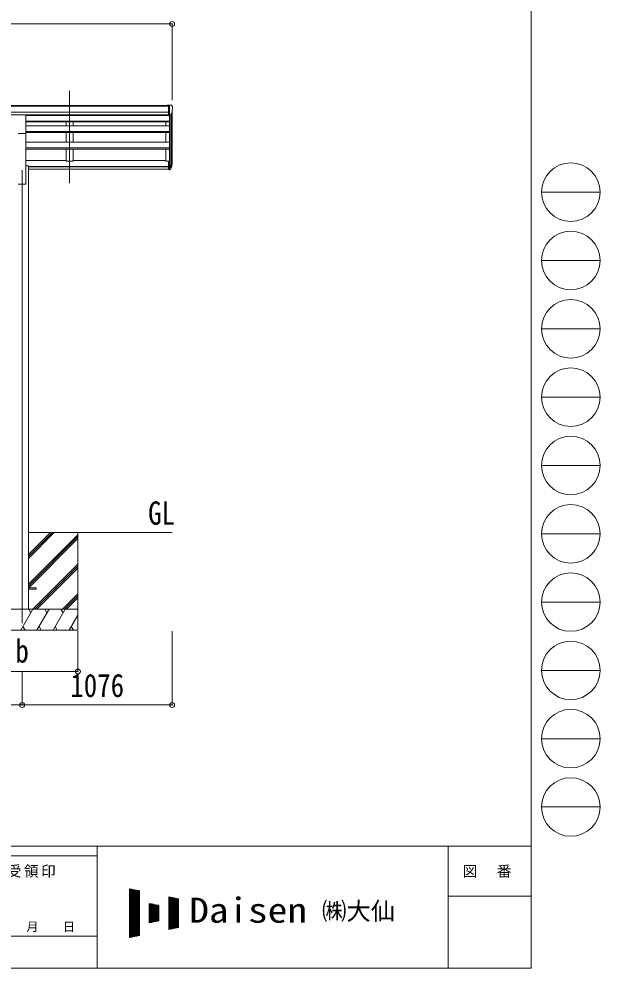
# Model space of a CAD drawing. Units: millimetres at full size; details may follow other scales. Extents: x -9783 to 33754, y -10064 to 6752.
# Drawn here: x 5726 to 9892, y -6828 to -21 of the extents above; entities that cross this region are included whole.
import ezdxf
from ezdxf.enums import TextEntityAlignment as Align

# ---------------------------------------------------------------- set-up
doc = ezdxf.new("R2010")
doc.units = ezdxf.units.MM
doc.header["$LTSCALE"] = 35
doc.header["$PDMODE"] = 32
doc.header["$PDSIZE"] = 35
for name, color, linetype, lineweight in [('0-0_0', 7, 'Continuous', 9), ('0-1_本体', 4, 'Continuous', 9), ('0-2_部品', 7, 'Continuous', 9), ('0-8_PARTS2', 2, 'Continuous', 9), ('0-A_寸法', 6, 'Continuous', 9), ('F-0_240', 7, 'Continuous', 9)]:
    doc.layers.add(name, color=color, linetype=linetype, lineweight=lineweight)
doc.styles.add('ＭＳ ゴシック', font='')
doc.styles.get('ＭＳ ゴシック').set_extended_font_data('MS Gothic')

msp = doc.modelspace()

# ---------------------------------------------------------------- linework, layer by layer
at = {"layer": '0-0_0'}
for p, q in [((5793.4, -3890.74), (5979.04, -3705.11)), ((5793.4, -3876.6), (5964.89, -3705.11)), ((5793.4, -3862.46), (5950.75, -3705.11)), ((5793.4, -4074.59), (6148.2, -3719.79)), ((5793.4, -4088.73), (6148.2, -3733.94)), ((6148.2, -3705.11), (6148.2, -4405.11)), ((5795.66, -4100.61), (6148.2, -3748.08)), ((5825.01, -4255.11), (6148.2, -3931.93)), ((5839.15, -4255.11), (6148.2, -3946.07)), ((5853.3, -4255.11), (6148.2, -3960.21)), ((6037.15, -4255.11), (6148.2, -4144.06)), ((6051.29, -4255.11), (6148.2, -4158.2)), ((6065.43, -4255.11), (6148.2, -4172.34)), ((6148.2, -4255.11), (5348.2, -4255.11)), ((5739.36, -4405.11), (5825.96, -4255.11)), ((5810.96, -4281.1), (5795.96, -4255.11)), ((5854.83, -4405.11), (5941.43, -4255.11)), ((5926.43, -4281.1), (5911.43, -4255.11)), ((5970.3, -4405.11), (6056.9, -4255.11)), ((6026.9, -4255.11), (6041.9, -4281.1)), ((6142.37, -4255.11), (6148.2, -4265.21)), ((6085.77, -4405.11), (6148.2, -4296.98)), ((5348.2, -4405.11), (6148.2, -4405.11)), ((5754.36, -4379.13), (5769.36, -4405.11)), ((5869.83, -4379.13), (5884.83, -4405.11)), ((5985.3, -4379.14), (6000.3, -4405.11)), ((6100.77, -4379.14), (6115.77, -4405.11))]:
    msp.add_line(p, q, dxfattribs=at)
msp.add_lwpolyline([(5793.4, -3705.11), (6818.24, -3705.11), (6824.2, -3705.11)], dxfattribs=at)
at = {"layer": '0-1_本体'}
for p, q in [((1798.7, -640.99), (6797.7, -640.99)), ((1798.7, -646.34), (6797.7, -646.34)), ((6824.2, -1041.99), (6824.2, -677.75)), ((1798.7, -689.87), (6797.7, -689.87)), ((1798.7, -707.54), (6797.7, -707.54)), ((5775.7, -710.03), (6797.7, -710.03)), ((5775.7, -712.38), (6804.2, -712.38)), ((6063.2, -709.92), (6063.2, -712.38)), ((6113.2, -709.92), (6113.2, -712.38)), ((6804.2, -712.37), (6804.2, -1039.82)), ((6810.2, -711.9), (6810.2, -1084.25)), ((6819.92, -696.54), (6819.92, -1066.25)), ((5775.7, -754.58), (6804.2, -754.58)), ((5775.7, -755.97), (6804.2, -755.97)), ((5775.7, -759.66), (6804.2, -759.66)), ((5775.7, -786.91), (6804.2, -786.91)), ((6063.2, -759.66), (6063.2, -786.91)), ((6113.2, -759.66), (6113.2, -786.91)), ((6779.2, -786.91), (6779.2, -759.66)), ((5775.7, -827.63), (6804.2, -827.63)), ((5775.7, -829.12), (6804.2, -829.12)), ((5775.7, -835.93), (6804.2, -835.93)), ((5775.7, -1205.11), (5775.7, -841.17)), ((6063.2, -835.93), (6063.2, -905.42)), ((6113.2, -835.93), (6113.2, -905.42)), ((6779.2, -905.42), (6779.2, -835.93)), ((5775.7, -905.42), (6804.2, -905.42)), ((5775.7, -944.73), (6804.2, -944.73)), ((5775.7, -946.21), (6804.2, -946.21)), ((5775.7, -955.69), (6804.2, -955.69)), ((6063.2, -955.69), (6063.2, -1040.65)), ((6779.2, -1040.65), (6779.2, -955.69)), ((5775.7, -1035.85), (6063.2, -1035.85)), ((5775.7, -1075.11), (5793.2, -1075.11)), ((5793.2, -1075.11), (5793.2, -4255.11)), ((5793.2, -1080.15), (6797.7, -1080.15)), ((5793.2, -1081.53), (6797.7, -1081.53)), ((6113.2, -1035.85), (6779.2, -1035.85)), ((6797.7, -1040.65), (6779.2, -1040.65)), ((5793.2, -1098.71), (6797.7, -1098.71)), ((5720.7, -1205.11), (5775.7, -1205.11))]:
    msp.add_line(p, q, dxfattribs=at)
msp.add_lwpolyline([(6113.2, -955.69), (6113.2, -1040.65), (6063.2, -1040.65)], dxfattribs=at)
at = {"layer": '0-2_部品'}
for p, q in [((6797.7, -639.39), (6787.7, -639.48)), ((6787.7, -640.99), (6787.7, -639.48)), ((6797.7, -711.37), (6797.7, -639.39)), ((6816.2, -639.39), (6797.7, -639.39)), ((6804.2, -712.37), (6804.2, -639.39)), ((6816.2, -639.39), (6818.54, -639.53)), ((6819.3, -639.96), (6823.36, -645.77)), ((6826.2, -648.76), (6826.2, -649.39)), ((5720.7, -709.26), (5775.7, -709.26)), ((5775.7, -841.33), (5775.7, -709.26)), ((6797.7, -711.37), (6804.2, -711.37)), ((6804.2, -712.37), (6809.41, -712.06)), ((6811.83, -710.56), (6821.1, -694.5)), ((5720.7, -841.33), (5775.7, -841.33)), ((6797.7, -1039.82), (6797.7, -1100.88)), ((6797.7, -1039.82), (6804.2, -1039.82)), ((6797.7, -1078.13), (6804.2, -1078.13)), ((6797.7, -1083.53), (6804.2, -1083.53)), ((6804.2, -1039.82), (6804.2, -1101.7)), ((6804.2, -1084.53), (6809.34, -1084.53)), ((6804.2, -1086.53), (6809.05, -1086.53)), ((6810.64, -1083.78), (6820.39, -1065.37)), ((6821.81, -1065.86), (6811.65, -1085.03)), ((6819.23, -1082.71), (6811.65, -1100.2)), ((6797.7, -1100.88), (6804.2, -1100.88)), ((6804.2, -1101.7), (6809.05, -1101.7))]:
    msp.add_line(p, q, dxfattribs=at)
at = {"layer": '0-2_部品', "color": 4}
msp.add_line((5848, -4100.61), (5793.2, -4100.61), dxfattribs=at)
msp.add_lwpolyline([(5848, -4100.61), (5848, -4109.61), (5793.2, -4109.61)], dxfattribs=at)
at = {"layer": '0-2_部品'}
for centre, radius, start, end in [((6818.48, -640.53), 1, 35, 86.5), ((6624.2, -649.39), 202, 347.09739, 0), ((6823.2, -648.76), 3, 0, 87), ((6809.23, -709.06), 3, 273.5, 330), ((6809.05, -1083.53), 3, 270, 330), ((6809.34, -1083.03), 1.5, 270, 330), ((6690.99, -1046.64), 133.22, 344.28698, 356.72013), ((6736.26, -1039.41), 88.05, 342.78929, 2.77608), ((6735.54, -1043.69), 89.07, 345.58812, 5.50424), ((6809.05, -1098.7), 3, 270, 330)]:
    msp.add_arc(centre, radius, start, end, dxfattribs=at)
at = {"layer": '0-8_PARTS2'}
for p, q in [((6088.2, -1198.91), (6088.2, -536.38)), ((5748.2, -1105.11), (5748.2, -4355.11))]:
    msp.add_line(p, q, dxfattribs=at)
at = {"layer": '0-A_寸法'}
for p, q in [((1772.2, -56.76), (6824.2, -56.76)), ((6824.2, -56.76), (6824.2, -602.38)), ((6148.2, -4701.5), (6148.2, -4412.53)), ((6824.2, -4941.48), (6824.2, -4412.53)), ((5348.2, -4701.5), (6148.2, -4701.5)), ((5748.2, -4941.48), (5748.2, -4701.5)), ((2848.2, -4941.48), (5748.2, -4941.48)), ((5748.2, -4941.48), (6824.2, -4941.48))]:
    msp.add_line(p, q, dxfattribs=at)
for p in [(6824.2, -56.76), (6148.2, -4701.5), (5748.2, -4941.48), (6824.2, -4941.48)]:
    msp.add_point(p, dxfattribs=at)
at = {"layer": 'F-0_240', "color": 5}
for p, q in [((9396.97, 6751.9), (9396.97, -6828.1)), ((-9783.03, -5953.1), (9396.97, -5953.1)), ((6285.75, -5953.1), (6285.75, -6828.1)), ((8801.97, -5953.1), (8801.97, -6828.1)), ((-9783.03, -6023.1), (6285.75, -6023.1)), ((8801.97, -6311.85), (9396.97, -6311.85)), ((5305.75, -6600.6), (6285.75, -6600.6)), ((-9783.03, -6828.1), (9396.97, -6828.1))]:
    msp.add_line(p, q, dxfattribs=at)
at = {"layer": 'F-0_240', "color": 4}
for p, q in [((9471.77, -1263.1), (9891.77, -1263.1)), ((9471.77, -1753.1), (9891.77, -1753.1)), ((9471.77, -2243.1), (9891.77, -2243.1)), ((9471.77, -2733.1), (9891.77, -2733.1)), ((9471.77, -3223.1), (9891.77, -3223.1)), ((9471.77, -3713.1), (9891.77, -3713.1)), ((9471.77, -4203.1), (9891.77, -4203.1)), ((9471.77, -4693.1), (9891.77, -4693.1)), ((9471.77, -5183.1), (9891.77, -5183.1)), ((9471.77, -5673.1), (9891.77, -5673.1))]:
    msp.add_line(p, q, dxfattribs=at)
at = {"layer": 'F-0_240'}
for p, q in [((6519.04, -6259.47), (6589.04, -6274.05)), ((6519.04, -6259.47), (6519.04, -6609.47)), ((6521.12, -6609.03), (6521.12, -6259.9)), ((6524.62, -6608.3), (6524.62, -6260.63)), ((6528.12, -6607.58), (6528.12, -6261.36)), ((6531.62, -6606.85), (6531.62, -6262.09)), ((6519.04, -6262.76), (6534.85, -6262.76)), ((6519.04, -6266.26), (6551.65, -6266.26)), ((6519.04, -6269.76), (6568.45, -6269.76)), ((6519.04, -6273.26), (6585.25, -6273.26)), ((6519.04, -6276.76), (6589.04, -6276.76)), ((6519.04, -6280.26), (6589.04, -6280.26)), ((6519.04, -6283.76), (6589.04, -6283.76)), ((6519.04, -6287.26), (6589.04, -6287.26)), ((6519.04, -6290.76), (6589.04, -6290.76)), ((6519.04, -6294.26), (6589.04, -6294.26)), ((6519.04, -6297.76), (6589.04, -6297.76)), ((6519.04, -6301.26), (6589.04, -6301.26)), ((6519.04, -6304.76), (6589.04, -6304.76)), ((6519.04, -6308.26), (6589.04, -6308.26)), ((6519.04, -6311.76), (6589.04, -6311.76)), ((6519.04, -6315.26), (6589.04, -6315.26)), ((6519.04, -6318.76), (6589.04, -6318.76)), ((6519.04, -6322.26), (6589.04, -6322.26)), ((6519.04, -6325.76), (6589.04, -6325.76)), ((6519.04, -6329.26), (6589.04, -6329.26)), ((6535.12, -6606.12), (6535.12, -6262.81)), ((6538.62, -6605.39), (6538.62, -6263.54)), ((6542.12, -6604.66), (6542.12, -6264.27)), ((6545.62, -6603.93), (6545.62, -6265)), ((6549.12, -6603.2), (6549.12, -6265.73)), ((6552.62, -6602.47), (6552.62, -6266.46)), ((6556.12, -6601.74), (6556.12, -6267.19)), ((6559.62, -6601.01), (6559.62, -6267.92)), ((6563.12, -6600.28), (6563.12, -6268.65)), ((6566.62, -6599.55), (6566.62, -6269.38)), ((6570.12, -6598.83), (6570.12, -6270.11)), ((6573.62, -6598.1), (6573.62, -6270.84)), ((6577.12, -6597.37), (6577.12, -6271.56)), ((6580.62, -6596.64), (6580.62, -6272.29)), ((6584.12, -6595.91), (6584.12, -6273.02)), ((6587.62, -6595.18), (6587.62, -6273.75)), ((6589.04, -6274.05), (6589.04, -6594.88)), ((6799.04, -6317.8), (6869.04, -6332.38)), ((6799.04, -6317.8), (6799.04, -6551.13)), ((6799.04, -6318.76), (6803.65, -6318.76)), ((6799.04, -6322.26), (6820.45, -6322.26)), ((6799.04, -6325.76), (6837.25, -6325.76)), ((6799.04, -6329.26), (6854.05, -6329.26)), ((6801.12, -6550.7), (6801.12, -6318.23)), ((6804.62, -6549.97), (6804.62, -6318.96)), ((6808.12, -6549.24), (6808.12, -6319.69)), ((6811.62, -6548.51), (6811.62, -6320.42)), ((6815.12, -6547.78), (6815.12, -6321.15)), ((6818.62, -6547.05), (6818.62, -6321.88)), ((6822.12, -6546.33), (6822.12, -6322.61)), ((6825.62, -6545.6), (6825.62, -6323.34)), ((6829.12, -6544.87), (6829.12, -6324.06)), ((6832.62, -6544.14), (6832.62, -6324.79)), ((6836.12, -6543.41), (6836.12, -6325.52)), ((6839.62, -6542.68), (6839.62, -6326.25)), ((6843.12, -6541.95), (6843.12, -6326.98)), ((6846.62, -6541.22), (6846.62, -6327.71)), ((6850.12, -6540.49), (6850.12, -6328.44)), ((6853.62, -6539.76), (6853.62, -6329.17)), ((6857.12, -6539.03), (6857.12, -6329.9)), ((6860.62, -6538.3), (6860.62, -6330.63)), ((6519.04, -6332.76), (6589.04, -6332.76)), ((6519.04, -6336.26), (6589.04, -6336.26)), ((6519.04, -6339.76), (6589.04, -6339.76)), ((6519.04, -6343.26), (6589.04, -6343.26)), ((6519.04, -6346.76), (6589.04, -6346.76)), ((6519.04, -6350.26), (6589.04, -6350.26)), ((6519.04, -6353.76), (6589.04, -6353.76)), ((6519.04, -6357.26), (6589.04, -6357.26)), ((6519.04, -6360.76), (6589.04, -6360.76)), ((6519.04, -6364.26), (6589.04, -6364.26)), ((6519.04, -6367.76), (6589.04, -6367.76)), ((6519.04, -6371.26), (6589.04, -6371.26)), ((6519.04, -6374.76), (6589.04, -6374.76)), ((6519.04, -6378.26), (6589.04, -6378.26)), ((6519.04, -6381.76), (6589.04, -6381.76)), ((6519.04, -6385.26), (6589.04, -6385.26)), ((6519.04, -6388.76), (6589.04, -6388.76)), ((6519.04, -6392.26), (6589.04, -6392.26)), ((6519.04, -6395.76), (6589.04, -6395.76)), ((6659.04, -6364.47), (6729.04, -6379.05)), ((6659.04, -6364.47), (6659.04, -6504.47)), ((6659.04, -6367.76), (6674.85, -6367.76)), ((6659.04, -6371.26), (6691.65, -6371.26)), ((6659.04, -6374.76), (6708.45, -6374.76)), ((6659.04, -6378.26), (6725.25, -6378.26)), ((6659.04, -6381.76), (6729.04, -6381.76)), ((6659.04, -6385.26), (6729.04, -6385.26)), ((6659.04, -6388.76), (6729.04, -6388.76)), ((6659.04, -6392.26), (6729.04, -6392.26)), ((6659.04, -6395.76), (6729.04, -6395.76)), ((6661.12, -6504.03), (6661.12, -6364.9)), ((6664.62, -6503.3), (6664.62, -6365.63)), ((6668.12, -6502.58), (6668.12, -6366.36)), ((6671.62, -6501.85), (6671.62, -6367.09)), ((6675.12, -6501.12), (6675.12, -6367.81)), ((6678.62, -6500.39), (6678.62, -6368.54)), ((6682.12, -6499.66), (6682.12, -6369.27)), ((6685.62, -6498.93), (6685.62, -6370)), ((6689.12, -6498.2), (6689.12, -6370.73)), ((6692.62, -6497.47), (6692.62, -6371.46)), ((6696.12, -6496.74), (6696.12, -6372.19)), ((6699.62, -6496.01), (6699.62, -6372.92)), ((6703.12, -6495.28), (6703.12, -6373.65)), ((6706.62, -6494.55), (6706.62, -6374.38)), ((6710.12, -6493.83), (6710.12, -6375.11)), ((6713.62, -6493.1), (6713.62, -6375.84)), ((6717.12, -6492.37), (6717.12, -6376.56)), ((6720.62, -6491.64), (6720.62, -6377.29)), ((6724.12, -6490.91), (6724.12, -6378.02)), ((6727.62, -6490.18), (6727.62, -6378.75)), ((6729.04, -6379.05), (6729.04, -6489.88)), ((6799.04, -6332.76), (6869.04, -6332.76)), ((6799.04, -6336.26), (6869.04, -6336.26)), ((6799.04, -6339.76), (6869.04, -6339.76)), ((6799.04, -6343.26), (6869.04, -6343.26)), ((6799.04, -6346.76), (6869.04, -6346.76)), ((6799.04, -6350.26), (6869.04, -6350.26)), ((6799.04, -6353.76), (6869.04, -6353.76)), ((6799.04, -6357.26), (6869.04, -6357.26)), ((6799.04, -6360.76), (6869.04, -6360.76)), ((6799.04, -6364.26), (6869.04, -6364.26)), ((6799.04, -6367.76), (6869.04, -6367.76)), ((6799.04, -6371.26), (6869.04, -6371.26)), ((6799.04, -6374.76), (6869.04, -6374.76)), ((6799.04, -6378.26), (6869.04, -6378.26)), ((6799.04, -6381.76), (6869.04, -6381.76)), ((6799.04, -6385.26), (6869.04, -6385.26)), ((6799.04, -6388.76), (6869.04, -6388.76)), ((6799.04, -6392.26), (6869.04, -6392.26)), ((6799.04, -6395.76), (6869.04, -6395.76)), ((6864.12, -6537.58), (6864.12, -6331.36)), ((6867.62, -6536.85), (6867.62, -6332.09)), ((6869.04, -6332.38), (6869.04, -6536.55)), ((6519.04, -6399.26), (6589.04, -6399.26)), ((6519.04, -6402.76), (6589.04, -6402.76)), ((6519.04, -6406.26), (6589.04, -6406.26)), ((6519.04, -6409.76), (6589.04, -6409.76)), ((6519.04, -6413.26), (6589.04, -6413.26)), ((6519.04, -6416.76), (6589.04, -6416.76)), ((6519.04, -6420.26), (6589.04, -6420.26)), ((6519.04, -6423.76), (6589.04, -6423.76)), ((6519.04, -6427.26), (6589.04, -6427.26)), ((6519.04, -6430.76), (6589.04, -6430.76)), ((6519.04, -6434.26), (6589.04, -6434.26)), ((6519.04, -6437.76), (6589.04, -6437.76)), ((6519.04, -6441.26), (6589.04, -6441.26)), ((6519.04, -6444.76), (6589.04, -6444.76)), ((6519.04, -6448.26), (6589.04, -6448.26)), ((6519.04, -6451.76), (6589.04, -6451.76)), ((6519.04, -6455.26), (6589.04, -6455.26)), ((6519.04, -6458.76), (6589.04, -6458.76)), ((6519.04, -6462.26), (6589.04, -6462.26)), ((6519.04, -6465.76), (6589.04, -6465.76)), ((6659.04, -6399.26), (6729.04, -6399.26)), ((6659.04, -6402.76), (6729.04, -6402.76)), ((6659.04, -6406.26), (6729.04, -6406.26)), ((6659.04, -6409.76), (6729.04, -6409.76)), ((6659.04, -6413.26), (6729.04, -6413.26)), ((6659.04, -6416.76), (6729.04, -6416.76)), ((6659.04, -6420.26), (6729.04, -6420.26)), ((6659.04, -6423.76), (6729.04, -6423.76)), ((6659.04, -6427.26), (6729.04, -6427.26)), ((6659.04, -6430.76), (6729.04, -6430.76)), ((6659.04, -6434.26), (6729.04, -6434.26)), ((6659.04, -6437.76), (6729.04, -6437.76)), ((6659.04, -6441.26), (6729.04, -6441.26)), ((6659.04, -6444.76), (6729.04, -6444.76)), ((6659.04, -6448.26), (6729.04, -6448.26)), ((6659.04, -6451.76), (6729.04, -6451.76)), ((6659.04, -6455.26), (6729.04, -6455.26)), ((6659.04, -6458.76), (6729.04, -6458.76)), ((6659.04, -6462.26), (6729.04, -6462.26)), ((6659.04, -6465.76), (6729.04, -6465.76)), ((6799.04, -6399.26), (6869.04, -6399.26)), ((6799.04, -6402.76), (6869.04, -6402.76)), ((6799.04, -6406.26), (6869.04, -6406.26)), ((6799.04, -6409.76), (6869.04, -6409.76)), ((6799.04, -6413.26), (6869.04, -6413.26)), ((6799.04, -6416.76), (6869.04, -6416.76)), ((6799.04, -6420.26), (6869.04, -6420.26)), ((6799.04, -6423.76), (6869.04, -6423.76)), ((6799.04, -6427.26), (6869.04, -6427.26)), ((6799.04, -6430.76), (6869.04, -6430.76)), ((6799.04, -6434.26), (6869.04, -6434.26)), ((6799.04, -6437.76), (6869.04, -6437.76)), ((6799.04, -6441.26), (6869.04, -6441.26)), ((6799.04, -6444.76), (6869.04, -6444.76)), ((6799.04, -6448.26), (6869.04, -6448.26)), ((6799.04, -6451.76), (6869.04, -6451.76)), ((6799.04, -6455.26), (6869.04, -6455.26)), ((6799.04, -6458.76), (6869.04, -6458.76)), ((6799.04, -6462.26), (6869.04, -6462.26)), ((6799.04, -6465.76), (6869.04, -6465.76)), ((6519.04, -6469.26), (6589.04, -6469.26)), ((6519.04, -6472.76), (6589.04, -6472.76)), ((6519.04, -6476.26), (6589.04, -6476.26)), ((6519.04, -6479.76), (6589.04, -6479.76)), ((6519.04, -6483.26), (6589.04, -6483.26)), ((6519.04, -6486.76), (6589.04, -6486.76)), ((6519.04, -6490.26), (6589.04, -6490.26)), ((6519.04, -6493.76), (6589.04, -6493.76)), ((6519.04, -6497.26), (6589.04, -6497.26)), ((6519.04, -6500.76), (6589.04, -6500.76)), ((6519.04, -6504.26), (6589.04, -6504.26)), ((6519.04, -6507.76), (6589.04, -6507.76)), ((6519.04, -6511.26), (6589.04, -6511.26)), ((6519.04, -6514.76), (6589.04, -6514.76)), ((6519.04, -6518.26), (6589.04, -6518.26)), ((6519.04, -6521.76), (6589.04, -6521.76)), ((6519.04, -6525.26), (6589.04, -6525.26)), ((6519.04, -6528.76), (6589.04, -6528.76)), ((6519.04, -6532.26), (6589.04, -6532.26)), ((6659.04, -6469.26), (6729.04, -6469.26)), ((6659.04, -6472.76), (6729.04, -6472.76)), ((6659.04, -6476.26), (6729.04, -6476.26)), ((6659.04, -6479.76), (6729.04, -6479.76)), ((6659.04, -6483.26), (6729.04, -6483.26)), ((6659.04, -6486.76), (6729.04, -6486.76)), ((6659.04, -6504.47), (6729.04, -6489.88)), ((6659.04, -6490.26), (6727.23, -6490.26)), ((6659.04, -6493.76), (6710.43, -6493.76)), ((6659.04, -6497.26), (6693.63, -6497.26)), ((6659.04, -6500.76), (6676.83, -6500.76)), ((6659.04, -6504.26), (6660.03, -6504.26)), ((6799.04, -6469.26), (6869.04, -6469.26)), ((6799.04, -6472.76), (6869.04, -6472.76)), ((6799.04, -6476.26), (6869.04, -6476.26)), ((6799.04, -6479.76), (6869.04, -6479.76)), ((6799.04, -6483.26), (6869.04, -6483.26)), ((6799.04, -6486.76), (6869.04, -6486.76)), ((6799.04, -6490.26), (6869.04, -6490.26)), ((6799.04, -6493.76), (6869.04, -6493.76)), ((6799.04, -6497.26), (6869.04, -6497.26)), ((6799.04, -6500.76), (6869.04, -6500.76)), ((6799.04, -6504.26), (6869.04, -6504.26)), ((6799.04, -6507.76), (6869.04, -6507.76)), ((6799.04, -6511.26), (6869.04, -6511.26)), ((6799.04, -6514.76), (6869.04, -6514.76)), ((6799.04, -6518.26), (6869.04, -6518.26)), ((6799.04, -6521.76), (6869.04, -6521.76)), ((6799.04, -6525.26), (6869.04, -6525.26)), ((6799.04, -6528.76), (6869.04, -6528.76)), ((6799.04, -6532.26), (6869.04, -6532.26)), ((6519.04, -6535.76), (6589.04, -6535.76)), ((6519.04, -6539.26), (6589.04, -6539.26)), ((6519.04, -6542.76), (6589.04, -6542.76)), ((6519.04, -6546.26), (6589.04, -6546.26)), ((6519.04, -6549.76), (6589.04, -6549.76)), ((6519.04, -6553.26), (6589.04, -6553.26)), ((6519.04, -6556.76), (6589.04, -6556.76)), ((6519.04, -6560.26), (6589.04, -6560.26)), ((6519.04, -6563.76), (6589.04, -6563.76)), ((6519.04, -6567.26), (6589.04, -6567.26)), ((6519.04, -6570.76), (6589.04, -6570.76)), ((6519.04, -6574.26), (6589.04, -6574.26)), ((6519.04, -6577.76), (6589.04, -6577.76)), ((6519.04, -6581.26), (6589.04, -6581.26)), ((6519.04, -6584.76), (6589.04, -6584.76)), ((6519.04, -6588.26), (6589.04, -6588.26)), ((6519.04, -6591.76), (6589.04, -6591.76)), ((6589.04, -6594.88), (6519.04, -6609.47)), ((6519.04, -6595.26), (6587.23, -6595.26)), ((6519.04, -6598.76), (6570.43, -6598.76)), ((6519.04, -6602.26), (6553.63, -6602.26)), ((6799.04, -6535.76), (6869.04, -6535.76)), ((6869.04, -6536.55), (6799.04, -6551.13)), ((6799.04, -6539.26), (6856.03, -6539.26)), ((6799.04, -6542.76), (6839.23, -6542.76)), ((6799.04, -6546.26), (6822.43, -6546.26)), ((6799.04, -6549.76), (6805.63, -6549.76)), ((6519.04, -6605.76), (6536.83, -6605.76)), ((6519.04, -6609.26), (6520.03, -6609.26))]:
    msp.add_line(p, q, dxfattribs=at)
at = {"layer": 'F-0_240', "color": 4}
for centre in [(9681.77, -1263.1), (9681.77, -1753.1), (9681.77, -2243.1), (9681.77, -2733.1), (9681.77, -3223.1), (9681.77, -3713.1), (9681.77, -4203.1), (9681.77, -4693.1), (9681.77, -5183.1), (9681.77, -5673.1)]:
    msp.add_circle(centre, 210, dxfattribs=at)

# ---------------------------------------------------------------- texts
at = {"layer": '0-0_0', "style": 'ＭＳ ゴシック', "width": 0.85}
msp.add_text('GL', height=166.8, dxfattribs=at).set_placement((6651.42, -3698.18), align=Align.BOTTOM_LEFT)
at = {"layer": '0-A_寸法', "color": 7, "style": 'ＭＳ ゴシック', "width": 0.85}
for s, p in [('b', (5700.08, -4687.13)), ('1076', (6093.7, -4934.48))]:
    msp.add_text(s, height=166.8, dxfattribs=at).set_placement(p, align=Align.BOTTOM_LEFT)
at = {"layer": 'F-0_240', "style": 'ＭＳ ゴシック', "width": 1.15}
msp.add_text('Daisen', height=179.6, dxfattribs=at).set_placement((6947.05, -6556.97), align=Align.BOTTOM_LEFT)
at = {"layer": 'F-0_240', "style": 'ＭＳ ゴシック'}
for s, height, p in [('㈱大仙\u3000', 128.3, (7898.35, -6521.97)), ('年\u3000\u3000月\u3000\u3000日', 64.15, (5515.76, -6583.1))]:
    msp.add_text(s, height=height, dxfattribs=at).set_placement(p, align=Align.BOTTOM_LEFT)
at = {"layer": 'F-0_240', "char_height": 76.98, "attachment_point": 7, "style": 'ＭＳ ゴシック'}
for s, insert in [('\\T1.17;御受領印', (5515.75, -6180.6)), ('\\T1.17;図\u3000番', (8906.97, -6180.6))]:
    msp.add_mtext(s, dxfattribs=dict(at, insert=insert))

doc.saveas('drawing.dxf')
